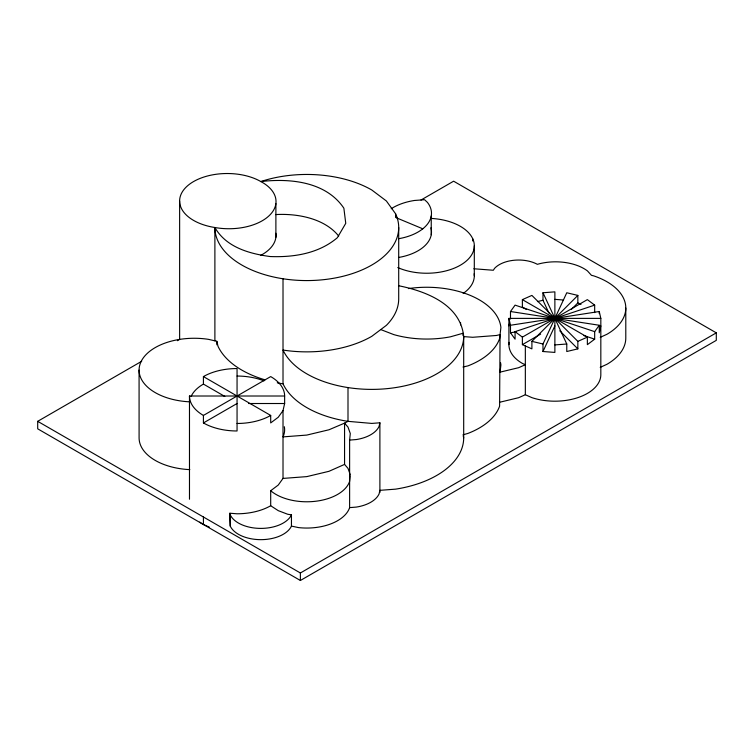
<?xml version="1.0" encoding="UTF-8"?>
<svg xmlns="http://www.w3.org/2000/svg" width="754" height="754" viewBox="0 0 754 754"><rect width="100%" height="100%" fill="white"/><g stroke="black" fill="none" stroke-linecap="round" stroke-linejoin="round"><path stroke-width="1.13" d="M214.89 340.846L214.89 227.51A47.577 27.464 0 0 1 186.002 187.246A47.577 27.464 0 0 1 260.846 181.563C290.149 178.123 325.992 181.629 343.871 208.208L345.756 223.335L337.358 237.698C318.753 253.523 293.862 257.472 270.149 256.539C249.131 253.683 226.106 247.208 214.89 227.51A47.106 27.191 0 0 0 269.706 215.154A47.106 27.191 0 0 0 260.846 181.563A91.903 53.063 0 0 1 371.788 189.999L386.387 200.988L395.577 213.778L395.577 217.284M291.449 526.094L291.449 514.841L287.764 514.275L278.254 510.656L270.695 505.746A47.577 27.464 0 0 1 237.058 513.785L229.876 513.238L230.243 526.094A31.687 18.294 0 0 0 260.846 539.657A31.687 18.294 0 0 0 291.449 526.094L298.565 527.602A43.609 25.174 0 0 0 349.62 507.631L349.62 440.091L350.29 433.531L347.999 427.094L344.559 423.135L328.961 429.78L306.803 435.077L283.014 436.886A47.577 27.464 0 0 0 284.333 426.707M350.176 475.897L349.62 481.363A43.609 25.174 0 0 1 315.577 501.269A43.609 25.174 0 0 1 270.695 490.731L270.695 505.746M463.625 336.595L472.683 337.283L496.471 335.473L500.062 334.616L499.6 406.142A74.326 42.912 0 0 1 467.932 433.418L462.994 434.822M270.695 490.731L278.254 485.048L283.014 478.422L283.014 410.619L284.635 403.513L284.635 396.01A47.577 27.464 0 0 0 270.695 376.585L203.42 415.435L203.42 422.937A47.577 27.464 0 0 0 237.058 430.977L237.058 368.546A47.577 27.464 0 0 0 203.42 376.585L203.42 384.088A47.577 27.464 0 0 0 191.101 396.406M277.284 382.825A91.903 53.063 0 0 0 283.014 383.824A91.903 53.063 0 0 0 347.999 421.345L371.788 423.418L379.893 422.796L379.073 426.415A32.168 18.567 0 0 1 356.322 439.544L349.62 440.091M508.922 325.888L509.44 323.598M548.931 313.08L542.984 300.262L542.984 292.759L554.878 291.855L554.878 352.42L542.984 351.515L542.984 344.012L566.772 292.759L577.847 295.408L577.847 302.91L571.287 309.479M542.984 351.515L554.878 325.888M283.014 410.619L278.254 417.245L270.695 422.937L270.695 415.435L203.42 376.585M510.486 319.027L510.486 311.515L515.076 305.125L594.67 331.647L594.67 339.159L587.366 344.653L587.366 337.142L522.381 299.63L522.381 307.132L526.443 309.479M594.67 331.647L599.26 325.257L510.486 311.515M594.67 312.627L594.67 305.125L515.076 331.647L522.381 337.142L522.381 344.653L531.9 348.866L531.9 341.364L577.847 295.408M420.996 200.027L453.616 181.196L716.3 332.853L716.3 340.356L300.384 580.486L37.7 428.828L37.7 421.326L141.677 361.289M177.36 340.695L179.395 339.517M203.42 422.937L237.058 403.513M522.381 337.142L587.366 299.63L594.67 305.125M522.381 344.653L540.656 334.097M37.7 421.326L300.384 572.983L716.3 332.853M600.222 337.349L606.951 334.276A64.335 37.144 0 0 0 593.624 275.841L591.438 275.314L587.441 270.903A40.226 23.223 0 0 0 537.366 264.324A27.304 15.759 0 0 0 494.605 268.311L493.333 270.252L473.832 268.763M600.222 367.358L606.951 364.286A64.335 37.144 0 0 0 625.792 338.028L625.792 308.009M522.381 299.63L531.9 295.408L577.847 341.364L577.847 348.866L566.772 351.515L566.772 344.012L542.984 292.759M577.847 341.364L587.366 337.142M347.999 387.575L347.999 421.345L344.559 423.135L344.559 464.407L328.961 471.316L306.803 476.613L283.014 478.422M515.076 331.647L515.076 339.159L510.486 332.759L510.486 325.257L599.26 311.515L600.825 318.386L600.825 374.663A45.956 26.531 0 0 1 531.9 397.641L525.34 394.738L518.639 397.707L500.062 402.155M537.442 301.591L542.984 300.262M462.994 367.028L467.932 365.888A74.326 42.912 0 0 0 499.6 338.603L500.901 327.424A74.326 42.912 0 0 0 408.414 288.584M510.486 332.759L516.179 331.873M349.62 507.631L356.322 507.084A32.168 18.567 0 0 0 379.073 493.955L379.893 490.336L395.577 489.148A91.903 53.063 0 0 0 463.691 437.895L463.691 336.322C460.411 304.588 426.33 291.27 398.875 285.794M554.878 344.917L566.772 344.012M275.634 214.579C297.302 213.335 324.493 218.302 338.687 236.059M508.922 344.653L508.922 318.386L600.825 318.386M598.535 325.888L600.825 325.888L599.26 332.759L599.26 325.257M189.48 499.242L189.48 396.01L284.635 396.01M248.66 403.513L284.635 403.513M554.878 299.357L563.521 300.017M265.05 379.846A91.903 53.063 0 0 1 218.019 346.303L216.85 341.298L208.5 339.347A55.146 31.838 0 0 0 139.886 364.682A55.146 31.838 0 0 0 189.801 401.835M531.9 341.364L542.984 344.012M583.615 335.473L594.67 339.159M380.761 329.573L393.758 334.597A74.326 42.912 0 0 0 450.515 336.793L462.994 333.259L462.994 335.587M396.17 217.718L422.787 228.811M577.847 302.91L581.023 304.314M199.744 522.117A47.577 27.464 0 0 0 203.42 524.501L209.329 527.121M203.42 384.088L224.824 396.453M559.798 330.817L577.847 348.866M344.559 464.407L347.999 468.366L350.29 474.803M508.922 318.386L510.486 325.257M463.229 435.85L463.691 437.895M229.876 513.238L230.243 526.094M216.85 341.298L216.85 344.823M139.075 370.101L139.094 437.895A55.146 31.838 0 0 0 189.81 469.629M599.26 311.515L599.26 313.664M525.34 345.963L525.34 394.738M474.304 245.776L474.304 275.785M472.683 238.66L472.683 240.969M460.562 322.589L460.562 324.917M431.241 215.974L431.241 234.739M398.706 227.51L398.706 298.801A91.903 53.063 0 0 1 386.387 325.332L371.788 336.322A91.903 53.063 0 0 1 283.014 350.054A91.903 53.063 0 0 0 383.786 388.932A91.903 53.063 0 0 0 463.691 336.322M379.893 422.796L379.893 492.475M300.384 572.983L300.384 580.486M283.014 278.763L283.014 383.824M275.889 203.561L275.889 237.331M203.42 516.999L203.42 524.501M179.631 200.988L179.631 339.177M395.577 213.778A91.903 53.063 0 0 1 318.791 280.12A91.903 53.063 0 0 1 214.89 227.51M474.172 273.74A47.577 27.464 0 0 1 463.163 293.447M500.552 362.721A74.326 42.912 0 0 1 500.901 364.945L500.062 372.137L518.639 367.698L525.34 364.719L522.381 363.409A45.956 26.531 0 0 1 509.091 342.344M237.058 376.048A47.577 27.464 0 0 1 263.994 380.874M270.695 415.435A47.577 27.464 0 0 1 237.058 423.475M203.42 415.435A47.577 27.464 0 0 1 189.48 396.01M431.241 218.424A47.577 27.464 0 0 1 471.005 255.823A47.577 27.464 0 0 1 397.773 267.566M391.203 208.745A47.577 27.464 0 0 1 414.417 200.479L424.568 199.706L427.461 202.421A45.956 26.531 0 0 1 398.706 238.698M430.902 227.812A45.956 26.531 0 0 1 398.706 257.453M291.449 514.841A31.687 18.294 0 0 1 260.846 528.403A31.687 18.294 0 0 1 230.243 514.841M275.879 233.25A47.106 27.191 0 0 1 260.611 255.436"/></g></svg>
